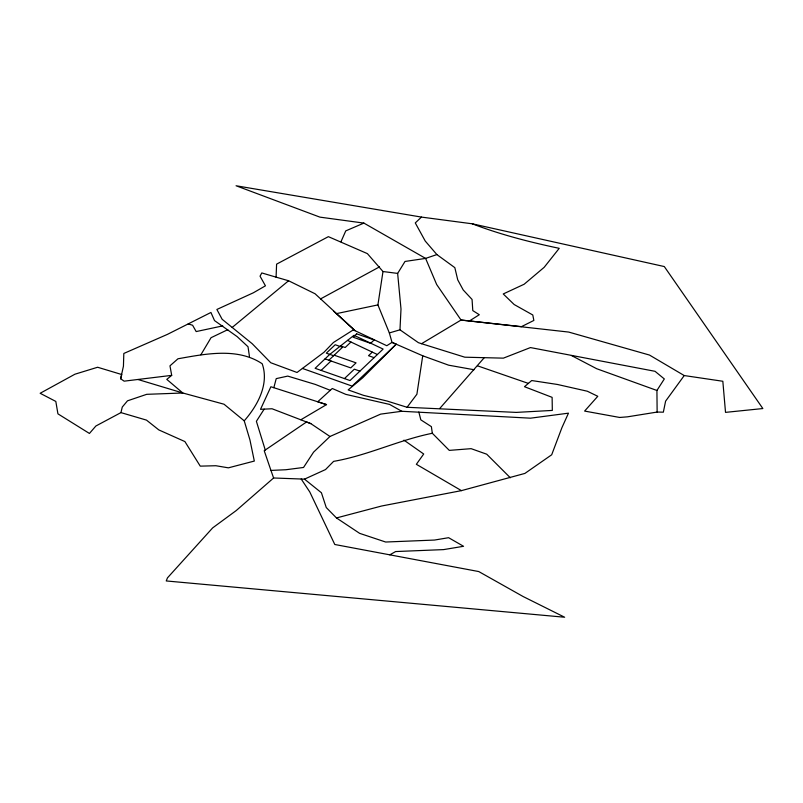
<?xml version="1.0" encoding="UTF-8"?>
<svg xmlns="http://www.w3.org/2000/svg" width="803" height="803" viewBox="0 0 803 803"><rect width="100%" height="100%" fill="white"/><g stroke="black" fill="none" stroke-linecap="round" stroke-linejoin="round"><path stroke-width="1.2" d="M276.081 277.155L261.798 272.94L260.042 276.182L265.442 285.818L253.367 292.784L216.88 309.466L222.13 319.273L252.262 343.764L270.772 362.745L297.02 372.482L323.94 352.316L333.426 342.49L353.832 329.551L315.057 293.757L288.578 280.759L276.081 277.155L276.603 264.137L328.377 236.654L367.393 253.628L382.981 271.524L377.912 304.909L389.345 332.934L392.025 342.379L396.21 344.226L362.765 377.741L348.161 389.907L363.468 395.337L387.096 401.048L407.061 407.282L516.219 412.401L552.323 410.423L552.123 397.355L524.479 386.705L531.706 380.542L557.423 384.466L587.304 391.222L597.783 396.291L584.614 411.076L619.685 417.46L627.434 416.837L657.135 412.069L663.348 412.17L665.597 401.159L684.236 375.553L722.83 381.264L725.521 412.371L762.85 408.546L664.302 266.556L472.284 223.806L421.455 217.091L236.072 185.764L319.915 217.131L363.889 223.093L425.61 258.405L436.661 284.503L461.052 320.046L568.695 332.071L649.476 355.056L684.236 375.553M399.974 329.822L400.998 309.035L397.646 273.411L405.013 261.457L425.61 258.405L436.892 254.581L454.829 267.65L457.74 279.856L463.211 289.953L472.064 299.459L472.786 310.59L479.291 314.726L469.424 320.959L461.052 320.046L421.535 343.704L418.373 342.66L399.974 329.822L389.345 332.934M353.31 329.882L386.795 345.722L392.025 342.379L422.729 355.789L416.898 394.223L407.061 407.282M273.833 387.698L276.232 378.625L287.735 376.095L315.308 384.416L330.274 390.318M120.942 412.612L122.277 407.051L127.486 400.827L146.718 394.323L182.823 392.998L224.027 404.22L244.232 420.832L249.944 439.944L254.32 461.063L228.383 467.838L215.866 465.73L200.258 466.141L184.901 441.57L158.823 429.916L146.477 420.11L120.942 412.612L95.878 426.002L89.434 433.459L57.926 413.846L55.819 401.43L40.15 393.279L74.93 374.208L97.615 367.252L121.775 374.539L120.651 378.775L124.144 381.164L171.701 375.362L169.965 365.837L177.975 358.78C205.307 353.932 237.568 347.287 262.2 363.759C269.406 384.155 257.522 405.706 244.232 420.832M120.651 378.785L123.441 366.158L123.813 353.461L167.436 334.369L210.928 312.467L214.521 320.588L237.186 336.648L248.017 346.745L249.462 356.592M340.954 241.793L345.762 230.883L363.889 223.093M264.167 409.139L256.388 421.304L265.261 450.011M200.88 354.775L211.048 337.692L227.791 329.672M657.135 412.069L656.924 390.469L664.322 378.946L655.027 371.307L530.452 347.569L503.371 358.148L464.807 357.194L421.535 343.704M439.683 408.566L484.279 357.666M329.973 436.481L313.571 452.149L303.534 467.466L285.908 469.735L270.952 470.417L264.217 450.724L306.555 421.966L310.851 423.643L329.973 436.481L380.662 414.117L401.761 411.277L530.492 418.182L568.464 413.164L561.909 427.698L551.691 454.779L524.901 473.419L461.434 490.633L381.636 506.01L336.477 517.945L326.249 507.526L321.421 492.761L304.508 479.14L273.602 477.986L236.223 510.567L212.654 527.892L167.476 577.859L166.241 580.95L564.65 617.236L523.154 596.549L478.749 571.555L334.791 544.494L309.787 491.968L301.205 479.02M328.869 360.236L342.479 347.297L335.192 344.738L326.329 353.159L333.626 355.719M321.11 370.404L331.007 360.989M350.951 342.028L345.18 347.518L340.562 345.892M344.447 378.584L354.344 369.169L359.925 371.127M372.291 352.115L368.517 355.699L374.098 357.656M396.21 344.226L352.146 386.113L302.43 368.436M421.455 217.091L415.281 222.923L425.229 241.041L436.892 254.581M232.187 327.443L288.578 280.759M171.701 375.362L166.783 379.377L182.823 392.998L137.905 379.478M300.894 419.748L326.54 404.602L270.872 386.755L260.523 409.309L272.036 408.757L310.851 423.643M389.806 554.833L395.648 551.551L443.637 549.603L463.542 546.291L448.606 537.699L434.483 540.058L385.661 542.025L359.644 533.353L336.477 517.945M320.548 298.917L379.518 266.867M304.508 479.14L325.536 469.554L333.616 461.364C367.613 455.512 398.659 440.034 432.325 433.269L449.289 450.383L471.14 448.666L486.728 454.207L510.317 477.775M222.762 325.888L196.173 331.569L192.6 325.245L188.193 323.92M333.516 311.092L336.357 313.652L377.912 304.909M469.424 320.959L521.458 326.65L533.854 320.437L532.79 314.987L514.191 304.548L503.24 293.958L524.138 284.242L544.173 267.319L559.229 248.328C529.759 242.125 500.43 234.596 472.284 223.806M382.981 271.524L397.646 273.411M474.011 369.731L448.646 365.184L422.729 355.789M326.54 404.602L317.717 401.771L332.281 388.491L345.782 394.363L389.626 404.431L401.761 411.277M477.474 365.817L528.394 383.412M334.189 355.187L356.06 362.856L350.75 367.904L325.034 358.891M656.924 390.469L596.679 368.718L571.385 355.488M347.528 340.402L377.39 354.524M461.434 490.633L416.356 464.305L423.703 454.006L403.949 440.144M336.357 313.652L355.087 330.726M270.952 470.417L273.602 477.986M418.825 411.999L420.832 419.859L431.382 426.644L432.325 433.269M329.662 354.494L315.127 368.306L350.028 380.542L383.121 349.074L353.993 335.303L329.662 354.494M356.652 333.827L353.109 337.19L370.615 343.333L374.158 339.96L356.652 333.827"/></g></svg>
